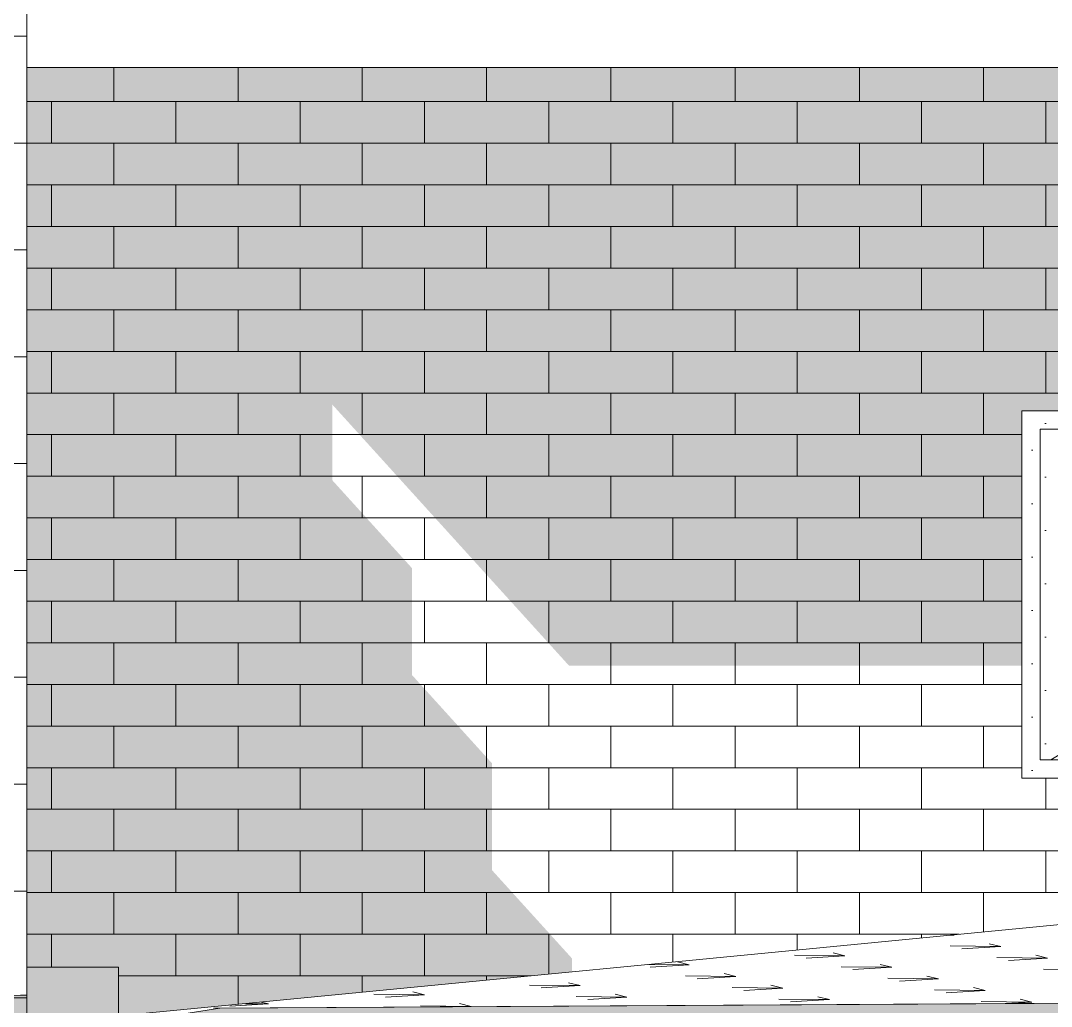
# Model space of a CAD drawing. Header units: metres. Extents: x -111189 to -108577, y -72951 to -72647.
# Drawn here: x -108855.796 to -108854.112, y -72948.029 to -72946.419 of the extents above; entities that cross this region are included whole.
import ezdxf

# ---------------------------------------------------------------- set-up
doc = ezdxf.new("R2010")
doc.units = ezdxf.units.M
doc.header["$MEASUREMENT"] = 0
doc.linetypes.add('Hidden Line', pattern=[0.13, 0.08, -0.05])
for name, color, linetype in [('00 - DESENHO 2D', 7, 'Continuous'), ('01 - TERRENO PROPOSTO', 7, 'Continuous'), ('02 - ESTRADAS', 7, 'Continuous'), ('03 - LAJES', 7, 'Continuous'), ('06 - ESCADAS _ GUARDAS', 7, 'Continuous'), ('07 - MUROS', 7, 'Continuous')]:
    doc.layers.add(name, color=color, linetype=linetype)
pattern_1 = [(360, (-108689.58989, -72946.075524), (0.021783658, 0.043567315), [0, -0.043567315])]

# ---------------------------------------------------------------- blocks, each defined once
blk = doc.blocks.new('*X1716', base_point=(-108689.5899, -72946.0755))
at = {"color": 254, "linetype": 'Continuous', "lineweight": 13}
for p, q in [((-108855.6439, -72946.5515), (-108855.6439, -72946.4956)), ((-108855.4409, -72946.5515), (-108855.4409, -72946.4956)), ((-108855.2379, -72946.5515), (-108855.2379, -72946.4956)), ((-108855.0349, -72946.5515), (-108855.0349, -72946.4956)), ((-108854.8319, -72946.5515), (-108854.8319, -72946.4956)), ((-108854.6289, -72946.5515), (-108854.6289, -72946.4956)), ((-108854.4259, -72946.5515), (-108854.4259, -72946.4956)), ((-108854.2229, -72946.5515), (-108854.2229, -72946.4956)), ((-108855.6439, -72946.5515), (-108855.786, -72946.5515)), ((-108855.7454, -72946.5515), (-108855.7454, -72946.6195)), ((-108855.4409, -72946.5515), (-108855.6439, -72946.5515)), ((-108855.5424, -72946.5515), (-108855.5424, -72946.6195)), ((-108855.2379, -72946.5515), (-108855.4409, -72946.5515)), ((-108855.3394, -72946.5515), (-108855.3394, -72946.6195)), ((-108855.0349, -72946.5515), (-108855.2379, -72946.5515)), ((-108855.1364, -72946.5515), (-108855.1364, -72946.6195)), ((-108854.8319, -72946.5515), (-108855.0349, -72946.5515)), ((-108854.9334, -72946.5515), (-108854.9334, -72946.6195)), ((-108854.6289, -72946.5515), (-108854.8319, -72946.5515)), ((-108854.7304, -72946.5515), (-108854.7304, -72946.6195)), ((-108854.4259, -72946.5515), (-108854.6289, -72946.5515)), ((-108854.5274, -72946.5515), (-108854.5274, -72946.6195)), ((-108854.2229, -72946.5515), (-108854.4259, -72946.5515)), ((-108854.3244, -72946.5515), (-108854.3244, -72946.6195)), ((-108854.0199, -72946.5515), (-108854.2229, -72946.5515)), ((-108854.1214, -72946.5515), (-108854.1214, -72946.6195)), ((-108855.6439, -72946.6195), (-108855.786, -72946.6195)), ((-108855.4409, -72946.6195), (-108855.6439, -72946.6195)), ((-108855.6439, -72946.6875), (-108855.6439, -72946.6195)), ((-108855.2379, -72946.6195), (-108855.4409, -72946.6195)), ((-108855.4409, -72946.6875), (-108855.4409, -72946.6195)), ((-108855.0349, -72946.6195), (-108855.2379, -72946.6195)), ((-108855.2379, -72946.6875), (-108855.2379, -72946.6195)), ((-108854.8319, -72946.6195), (-108855.0349, -72946.6195)), ((-108855.0349, -72946.6875), (-108855.0349, -72946.6195)), ((-108854.6289, -72946.6195), (-108854.8319, -72946.6195)), ((-108854.8319, -72946.6875), (-108854.8319, -72946.6195)), ((-108854.4259, -72946.6195), (-108854.6289, -72946.6195)), ((-108854.6289, -72946.6875), (-108854.6289, -72946.6195)), ((-108854.2229, -72946.6195), (-108854.4259, -72946.6195)), ((-108854.4259, -72946.6875), (-108854.4259, -72946.6195)), ((-108854.0199, -72946.6195), (-108854.2229, -72946.6195)), ((-108854.2229, -72946.6875), (-108854.2229, -72946.6195)), ((-108855.6439, -72946.6875), (-108855.786, -72946.6875)), ((-108855.7454, -72946.6875), (-108855.7454, -72946.7555)), ((-108855.4409, -72946.6875), (-108855.6439, -72946.6875)), ((-108855.5424, -72946.6875), (-108855.5424, -72946.7555)), ((-108855.2379, -72946.6875), (-108855.4409, -72946.6875)), ((-108855.3394, -72946.6875), (-108855.3394, -72946.7555)), ((-108855.0349, -72946.6875), (-108855.2379, -72946.6875)), ((-108855.1364, -72946.6875), (-108855.1364, -72946.7555)), ((-108854.8319, -72946.6875), (-108855.0349, -72946.6875)), ((-108854.9334, -72946.6875), (-108854.9334, -72946.7555)), ((-108854.6289, -72946.6875), (-108854.8319, -72946.6875)), ((-108854.7304, -72946.6875), (-108854.7304, -72946.7555)), ((-108854.4259, -72946.6875), (-108854.6289, -72946.6875)), ((-108854.5274, -72946.6875), (-108854.5274, -72946.7555)), ((-108854.2229, -72946.6875), (-108854.4259, -72946.6875)), ((-108854.3244, -72946.6875), (-108854.3244, -72946.7555)), ((-108854.0199, -72946.6875), (-108854.2229, -72946.6875)), ((-108854.1214, -72946.6875), (-108854.1214, -72946.7555)), ((-108855.6439, -72946.7555), (-108855.786, -72946.7555)), ((-108855.4409, -72946.7555), (-108855.6439, -72946.7555)), ((-108855.6439, -72946.8235), (-108855.6439, -72946.7555)), ((-108855.2379, -72946.7555), (-108855.4409, -72946.7555)), ((-108855.4409, -72946.8235), (-108855.4409, -72946.7555)), ((-108855.0349, -72946.7555), (-108855.2379, -72946.7555)), ((-108855.2379, -72946.8235), (-108855.2379, -72946.7555)), ((-108854.8319, -72946.7555), (-108855.0349, -72946.7555)), ((-108855.0349, -72946.8235), (-108855.0349, -72946.7555)), ((-108854.6289, -72946.7555), (-108854.8319, -72946.7555)), ((-108854.8319, -72946.8235), (-108854.8319, -72946.7555)), ((-108854.4259, -72946.7555), (-108854.6289, -72946.7555)), ((-108854.6289, -72946.8235), (-108854.6289, -72946.7555)), ((-108854.2229, -72946.7555), (-108854.4259, -72946.7555)), ((-108854.4259, -72946.8235), (-108854.4259, -72946.7555)), ((-108854.0199, -72946.7555), (-108854.2229, -72946.7555)), ((-108854.2229, -72946.8235), (-108854.2229, -72946.7555)), ((-108855.6439, -72946.8235), (-108855.786, -72946.8235)), ((-108855.7454, -72946.8235), (-108855.7454, -72946.8915)), ((-108855.4409, -72946.8235), (-108855.6439, -72946.8235)), ((-108855.5424, -72946.8235), (-108855.5424, -72946.8915)), ((-108855.2379, -72946.8235), (-108855.4409, -72946.8235)), ((-108855.3394, -72946.8235), (-108855.3394, -72946.8915)), ((-108855.0349, -72946.8235), (-108855.2379, -72946.8235)), ((-108855.1364, -72946.8235), (-108855.1364, -72946.8915)), ((-108854.8319, -72946.8235), (-108855.0349, -72946.8235)), ((-108854.9334, -72946.8235), (-108854.9334, -72946.8915)), ((-108854.6289, -72946.8235), (-108854.8319, -72946.8235)), ((-108854.7304, -72946.8235), (-108854.7304, -72946.8915)), ((-108854.4259, -72946.8235), (-108854.6289, -72946.8235)), ((-108854.5274, -72946.8235), (-108854.5274, -72946.8915)), ((-108854.2229, -72946.8235), (-108854.4259, -72946.8235)), ((-108854.3244, -72946.8235), (-108854.3244, -72946.8915)), ((-108854.0199, -72946.8235), (-108854.2229, -72946.8235)), ((-108854.1214, -72946.8235), (-108854.1214, -72946.8915)), ((-108855.6439, -72946.8915), (-108855.786, -72946.8915)), ((-108855.4409, -72946.8915), (-108855.6439, -72946.8915)), ((-108855.6439, -72946.9595), (-108855.6439, -72946.8915)), ((-108855.2379, -72946.8915), (-108855.4409, -72946.8915)), ((-108855.4409, -72946.9595), (-108855.4409, -72946.8915)), ((-108855.0349, -72946.8915), (-108855.2379, -72946.8915)), ((-108855.2379, -72946.9595), (-108855.2379, -72946.8915)), ((-108854.8319, -72946.8915), (-108855.0349, -72946.8915)), ((-108855.0349, -72946.9595), (-108855.0349, -72946.8915)), ((-108854.6289, -72946.8915), (-108854.8319, -72946.8915)), ((-108854.8319, -72946.9595), (-108854.8319, -72946.8915)), ((-108854.4259, -72946.8915), (-108854.6289, -72946.8915)), ((-108854.6289, -72946.9595), (-108854.6289, -72946.8915)), ((-108854.2229, -72946.8915), (-108854.4259, -72946.8915)), ((-108854.4259, -72946.9595), (-108854.4259, -72946.8915)), ((-108854.0199, -72946.8915), (-108854.2229, -72946.8915)), ((-108854.2229, -72946.9595), (-108854.2229, -72946.8915)), ((-108855.6439, -72946.9595), (-108855.786, -72946.9595)), ((-108855.7454, -72946.9595), (-108855.7454, -72947.0275)), ((-108855.4409, -72946.9595), (-108855.6439, -72946.9595)), ((-108855.5424, -72946.9595), (-108855.5424, -72947.0275)), ((-108855.2379, -72946.9595), (-108855.4409, -72946.9595)), ((-108855.3394, -72946.9595), (-108855.3394, -72947.0275)), ((-108855.0349, -72946.9595), (-108855.2379, -72946.9595)), ((-108855.1364, -72946.9595), (-108855.1364, -72947.0275)), ((-108854.8319, -72946.9595), (-108855.0349, -72946.9595)), ((-108854.9334, -72946.9595), (-108854.9334, -72947.0275)), ((-108854.6289, -72946.9595), (-108854.8319, -72946.9595)), ((-108854.7304, -72946.9595), (-108854.7304, -72947.0275)), ((-108854.4259, -72946.9595), (-108854.6289, -72946.9595)), ((-108854.5274, -72946.9595), (-108854.5274, -72947.0275)), ((-108854.2229, -72946.9595), (-108854.4259, -72946.9595)), ((-108854.3244, -72946.9595), (-108854.3244, -72947.0275)), ((-108854.0199, -72946.9595), (-108854.2229, -72946.9595)), ((-108854.1214, -72946.9595), (-108854.1214, -72947.0275)), ((-108855.6439, -72947.0275), (-108855.786, -72947.0275)), ((-108855.4409, -72947.0275), (-108855.6439, -72947.0275)), ((-108855.6439, -72947.0955), (-108855.6439, -72947.0275)), ((-108855.2379, -72947.0275), (-108855.4409, -72947.0275)), ((-108855.4409, -72947.0955), (-108855.4409, -72947.0275)), ((-108855.0349, -72947.0275), (-108855.2379, -72947.0275)), ((-108855.2379, -72947.0955), (-108855.2379, -72947.0275)), ((-108854.8319, -72947.0275), (-108855.0349, -72947.0275)), ((-108855.0349, -72947.0955), (-108855.0349, -72947.0275)), ((-108854.6289, -72947.0275), (-108854.8319, -72947.0275)), ((-108854.8319, -72947.0955), (-108854.8319, -72947.0275)), ((-108854.4259, -72947.0275), (-108854.6289, -72947.0275)), ((-108854.6289, -72947.0955), (-108854.6289, -72947.0275)), ((-108854.2229, -72947.0275), (-108854.4259, -72947.0275)), ((-108854.4259, -72947.0955), (-108854.4259, -72947.0275)), ((-108854.0199, -72947.0275), (-108854.2229, -72947.0275)), ((-108854.2229, -72947.0955), (-108854.2229, -72947.0275)), ((-108855.6439, -72947.0955), (-108855.786, -72947.0955)), ((-108855.7454, -72947.0955), (-108855.7454, -72947.1635)), ((-108855.4409, -72947.0955), (-108855.6439, -72947.0955)), ((-108855.5424, -72947.0955), (-108855.5424, -72947.1635)), ((-108855.2379, -72947.0955), (-108855.4409, -72947.0955)), ((-108855.3394, -72947.0955), (-108855.3394, -72947.1635)), ((-108855.0349, -72947.0955), (-108855.2379, -72947.0955)), ((-108855.1364, -72947.0955), (-108855.1364, -72947.1635)), ((-108854.8319, -72947.0955), (-108855.0349, -72947.0955)), ((-108854.9334, -72947.0955), (-108854.9334, -72947.1635)), ((-108854.6289, -72947.0955), (-108854.8319, -72947.0955)), ((-108854.7304, -72947.0955), (-108854.7304, -72947.1635)), ((-108854.4259, -72947.0955), (-108854.6289, -72947.0955)), ((-108854.5274, -72947.0955), (-108854.5274, -72947.1635)), ((-108854.2229, -72947.0955), (-108854.4259, -72947.0955)), ((-108854.3244, -72947.0955), (-108854.3244, -72947.1635)), ((-108854.1605, -72947.0955), (-108854.2229, -72947.0955)), ((-108855.6439, -72947.1635), (-108855.786, -72947.1635)), ((-108855.4409, -72947.1635), (-108855.6439, -72947.1635)), ((-108855.6439, -72947.2315), (-108855.6439, -72947.1635)), ((-108855.2379, -72947.1635), (-108855.4409, -72947.1635)), ((-108855.4409, -72947.2315), (-108855.4409, -72947.1635)), ((-108855.0349, -72947.1635), (-108855.2379, -72947.1635)), ((-108855.2379, -72947.2315), (-108855.2379, -72947.1635)), ((-108854.8319, -72947.1635), (-108855.0349, -72947.1635)), ((-108855.0349, -72947.2315), (-108855.0349, -72947.1635)), ((-108854.6289, -72947.1635), (-108854.8319, -72947.1635)), ((-108854.8319, -72947.2315), (-108854.8319, -72947.1635)), ((-108854.4259, -72947.1635), (-108854.6289, -72947.1635)), ((-108854.6289, -72947.2315), (-108854.6289, -72947.1635)), ((-108854.2229, -72947.1635), (-108854.4259, -72947.1635)), ((-108854.4259, -72947.2315), (-108854.4259, -72947.1635)), ((-108854.1605, -72947.1635), (-108854.2229, -72947.1635)), ((-108854.2229, -72947.2315), (-108854.2229, -72947.1635)), ((-108855.6439, -72947.2315), (-108855.786, -72947.2315)), ((-108855.7454, -72947.2315), (-108855.7454, -72947.2995)), ((-108855.4409, -72947.2315), (-108855.6439, -72947.2315)), ((-108855.5424, -72947.2315), (-108855.5424, -72947.2995)), ((-108855.2379, -72947.2315), (-108855.4409, -72947.2315)), ((-108855.3394, -72947.2315), (-108855.3394, -72947.2995)), ((-108855.0349, -72947.2315), (-108855.2379, -72947.2315)), ((-108855.1364, -72947.2315), (-108855.1364, -72947.2995)), ((-108854.8319, -72947.2315), (-108855.0349, -72947.2315)), ((-108854.9334, -72947.2315), (-108854.9334, -72947.2995)), ((-108854.6289, -72947.2315), (-108854.8319, -72947.2315)), ((-108854.7304, -72947.2315), (-108854.7304, -72947.2995)), ((-108854.4259, -72947.2315), (-108854.6289, -72947.2315)), ((-108854.5274, -72947.2315), (-108854.5274, -72947.2995)), ((-108854.2229, -72947.2315), (-108854.4259, -72947.2315)), ((-108854.3244, -72947.2315), (-108854.3244, -72947.2995)), ((-108854.1605, -72947.2315), (-108854.2229, -72947.2315)), ((-108855.6439, -72947.2995), (-108855.786, -72947.2995)), ((-108855.4409, -72947.2995), (-108855.6439, -72947.2995)), ((-108855.6439, -72947.3675), (-108855.6439, -72947.2995)), ((-108855.2379, -72947.2995), (-108855.4409, -72947.2995)), ((-108855.4409, -72947.3675), (-108855.4409, -72947.2995)), ((-108855.0349, -72947.2995), (-108855.2379, -72947.2995)), ((-108855.2379, -72947.3675), (-108855.2379, -72947.2995)), ((-108854.8319, -72947.2995), (-108855.0349, -72947.2995)), ((-108855.0349, -72947.3675), (-108855.0349, -72947.2995)), ((-108854.6289, -72947.2995), (-108854.8319, -72947.2995)), ((-108854.8319, -72947.3675), (-108854.8319, -72947.2995)), ((-108854.4259, -72947.2995), (-108854.6289, -72947.2995)), ((-108854.6289, -72947.3675), (-108854.6289, -72947.2995)), ((-108854.2229, -72947.2995), (-108854.4259, -72947.2995)), ((-108854.4259, -72947.3675), (-108854.4259, -72947.2995)), ((-108854.1605, -72947.2995), (-108854.2229, -72947.2995)), ((-108854.2229, -72947.3675), (-108854.2229, -72947.2995)), ((-108855.6439, -72947.3675), (-108855.786, -72947.3675)), ((-108855.7454, -72947.3675), (-108855.7454, -72947.4355)), ((-108855.4409, -72947.3675), (-108855.6439, -72947.3675)), ((-108855.5424, -72947.3675), (-108855.5424, -72947.4355)), ((-108855.2379, -72947.3675), (-108855.4409, -72947.3675)), ((-108855.3394, -72947.3675), (-108855.3394, -72947.4355)), ((-108855.0349, -72947.3675), (-108855.2379, -72947.3675)), ((-108855.1364, -72947.3675), (-108855.1364, -72947.4355)), ((-108854.8319, -72947.3675), (-108855.0349, -72947.3675)), ((-108854.9334, -72947.3675), (-108854.9334, -72947.4355)), ((-108854.6289, -72947.3675), (-108854.8319, -72947.3675)), ((-108854.7304, -72947.3675), (-108854.7304, -72947.4355)), ((-108854.4259, -72947.3675), (-108854.6289, -72947.3675)), ((-108854.5274, -72947.3675), (-108854.5274, -72947.4355)), ((-108854.2229, -72947.3675), (-108854.4259, -72947.3675)), ((-108854.3244, -72947.3675), (-108854.3244, -72947.4355)), ((-108854.1605, -72947.3675), (-108854.2229, -72947.3675)), ((-108855.6439, -72947.4355), (-108855.786, -72947.4355)), ((-108855.4409, -72947.4355), (-108855.6439, -72947.4355)), ((-108855.6439, -72947.5035), (-108855.6439, -72947.4355)), ((-108855.2379, -72947.4355), (-108855.4409, -72947.4355)), ((-108855.4409, -72947.5035), (-108855.4409, -72947.4355)), ((-108855.0349, -72947.4355), (-108855.2379, -72947.4355)), ((-108855.2379, -72947.5035), (-108855.2379, -72947.4355)), ((-108854.8319, -72947.4355), (-108855.0349, -72947.4355)), ((-108855.0349, -72947.5035), (-108855.0349, -72947.4355)), ((-108854.6289, -72947.4355), (-108854.8319, -72947.4355)), ((-108854.8319, -72947.5035), (-108854.8319, -72947.4355)), ((-108854.4259, -72947.4355), (-108854.6289, -72947.4355)), ((-108854.6289, -72947.5035), (-108854.6289, -72947.4355)), ((-108854.2229, -72947.4355), (-108854.4259, -72947.4355)), ((-108854.4259, -72947.5035), (-108854.4259, -72947.4355)), ((-108854.1605, -72947.4355), (-108854.2229, -72947.4355)), ((-108854.2229, -72947.5035), (-108854.2229, -72947.4355)), ((-108855.6439, -72947.5035), (-108855.786, -72947.5035)), ((-108855.7454, -72947.5035), (-108855.7454, -72947.5715)), ((-108855.4409, -72947.5035), (-108855.6439, -72947.5035)), ((-108855.5424, -72947.5035), (-108855.5424, -72947.5715)), ((-108855.2379, -72947.5035), (-108855.4409, -72947.5035)), ((-108855.3394, -72947.5035), (-108855.3394, -72947.5715)), ((-108855.0349, -72947.5035), (-108855.2379, -72947.5035)), ((-108855.1364, -72947.5035), (-108855.1364, -72947.5715)), ((-108854.8319, -72947.5035), (-108855.0349, -72947.5035)), ((-108854.9334, -72947.5035), (-108854.9334, -72947.5715)), ((-108854.6289, -72947.5035), (-108854.8319, -72947.5035)), ((-108854.7304, -72947.5035), (-108854.7304, -72947.5715)), ((-108854.4259, -72947.5035), (-108854.6289, -72947.5035)), ((-108854.5274, -72947.5035), (-108854.5274, -72947.5715)), ((-108854.2229, -72947.5035), (-108854.4259, -72947.5035)), ((-108854.3244, -72947.5035), (-108854.3244, -72947.5715)), ((-108854.1605, -72947.5035), (-108854.2229, -72947.5035)), ((-108855.6439, -72947.5715), (-108855.786, -72947.5715)), ((-108855.4409, -72947.5715), (-108855.6439, -72947.5715)), ((-108855.6439, -72947.6395), (-108855.6439, -72947.5715)), ((-108855.2379, -72947.5715), (-108855.4409, -72947.5715)), ((-108855.4409, -72947.6395), (-108855.4409, -72947.5715)), ((-108855.0349, -72947.5715), (-108855.2379, -72947.5715)), ((-108855.2379, -72947.6395), (-108855.2379, -72947.5715)), ((-108854.8319, -72947.5715), (-108855.0349, -72947.5715)), ((-108855.0349, -72947.6395), (-108855.0349, -72947.5715)), ((-108854.6289, -72947.5715), (-108854.8319, -72947.5715)), ((-108854.8319, -72947.6395), (-108854.8319, -72947.5715)), ((-108854.4259, -72947.5715), (-108854.6289, -72947.5715)), ((-108854.6289, -72947.6395), (-108854.6289, -72947.5715)), ((-108854.2229, -72947.5715), (-108854.4259, -72947.5715)), ((-108854.4259, -72947.6395), (-108854.4259, -72947.5715)), ((-108854.1605, -72947.5715), (-108854.2229, -72947.5715)), ((-108854.2229, -72947.6395), (-108854.2229, -72947.5715)), ((-108855.6439, -72947.6395), (-108855.786, -72947.6395)), ((-108855.7454, -72947.6395), (-108855.7454, -72947.7075)), ((-108855.4409, -72947.6395), (-108855.6439, -72947.6395)), ((-108855.5424, -72947.6395), (-108855.5424, -72947.7075)), ((-108855.2379, -72947.6395), (-108855.4409, -72947.6395)), ((-108855.3394, -72947.6395), (-108855.3394, -72947.7075)), ((-108855.0349, -72947.6395), (-108855.2379, -72947.6395)), ((-108855.1364, -72947.6395), (-108855.1364, -72947.7075)), ((-108854.8319, -72947.6395), (-108855.0349, -72947.6395)), ((-108854.9334, -72947.6395), (-108854.9334, -72947.7075)), ((-108854.6289, -72947.6395), (-108854.8319, -72947.6395)), ((-108854.7304, -72947.6395), (-108854.7304, -72947.7075)), ((-108854.4259, -72947.6395), (-108854.6289, -72947.6395)), ((-108854.5274, -72947.6395), (-108854.5274, -72947.7075)), ((-108854.2229, -72947.6395), (-108854.4259, -72947.6395)), ((-108854.3244, -72947.6395), (-108854.3244, -72947.7075)), ((-108854.1605, -72947.6395), (-108854.2229, -72947.6395)), ((-108854.1214, -72947.6564), (-108854.1214, -72947.7075)), ((-108855.6439, -72947.7075), (-108855.786, -72947.7075)), ((-108855.4409, -72947.7075), (-108855.6439, -72947.7075)), ((-108855.6439, -72947.7755), (-108855.6439, -72947.7075)), ((-108855.2379, -72947.7075), (-108855.4409, -72947.7075)), ((-108855.4409, -72947.7755), (-108855.4409, -72947.7075)), ((-108855.0349, -72947.7075), (-108855.2379, -72947.7075)), ((-108855.2379, -72947.7755), (-108855.2379, -72947.7075)), ((-108854.8319, -72947.7075), (-108855.0349, -72947.7075)), ((-108855.0349, -72947.7755), (-108855.0349, -72947.7075)), ((-108854.6289, -72947.7075), (-108854.8319, -72947.7075)), ((-108854.8319, -72947.7755), (-108854.8319, -72947.7075)), ((-108854.4259, -72947.7075), (-108854.6289, -72947.7075)), ((-108854.6289, -72947.7755), (-108854.6289, -72947.7075)), ((-108854.2229, -72947.7075), (-108854.4259, -72947.7075)), ((-108854.4259, -72947.7755), (-108854.4259, -72947.7075)), ((-108854.0199, -72947.7075), (-108854.2229, -72947.7075)), ((-108854.2229, -72947.7755), (-108854.2229, -72947.7075)), ((-108855.6439, -72947.7755), (-108855.786, -72947.7755)), ((-108855.7454, -72947.7755), (-108855.7454, -72947.8435)), ((-108855.4409, -72947.7755), (-108855.6439, -72947.7755)), ((-108855.5424, -72947.7755), (-108855.5424, -72947.8435)), ((-108855.2379, -72947.7755), (-108855.4409, -72947.7755)), ((-108855.3394, -72947.7755), (-108855.3394, -72947.8435)), ((-108855.0349, -72947.7755), (-108855.2379, -72947.7755)), ((-108855.1364, -72947.7755), (-108855.1364, -72947.8435)), ((-108854.8319, -72947.7755), (-108855.0349, -72947.7755)), ((-108854.9334, -72947.7755), (-108854.9334, -72947.8435)), ((-108854.6289, -72947.7755), (-108854.8319, -72947.7755)), ((-108854.7304, -72947.7755), (-108854.7304, -72947.8435)), ((-108854.4259, -72947.7755), (-108854.6289, -72947.7755)), ((-108854.5274, -72947.7755), (-108854.5274, -72947.8435)), ((-108854.2229, -72947.7755), (-108854.4259, -72947.7755)), ((-108854.3244, -72947.7755), (-108854.3244, -72947.8435)), ((-108854.0199, -72947.7755), (-108854.2229, -72947.7755)), ((-108854.1214, -72947.7755), (-108854.1214, -72947.8435)), ((-108855.6439, -72947.8435), (-108855.786, -72947.8435)), ((-108855.4409, -72947.8435), (-108855.6439, -72947.8435)), ((-108855.6439, -72947.9115), (-108855.6439, -72947.8435)), ((-108855.2379, -72947.8435), (-108855.4409, -72947.8435)), ((-108855.4409, -72947.9115), (-108855.4409, -72947.8435)), ((-108855.0349, -72947.8435), (-108855.2379, -72947.8435)), ((-108855.2379, -72947.9115), (-108855.2379, -72947.8435)), ((-108854.8319, -72947.8435), (-108855.0349, -72947.8435)), ((-108855.0349, -72947.9115), (-108855.0349, -72947.8435)), ((-108854.6289, -72947.8435), (-108854.8319, -72947.8435)), ((-108854.8319, -72947.9115), (-108854.8319, -72947.8435)), ((-108854.4259, -72947.8435), (-108854.6289, -72947.8435)), ((-108854.6289, -72947.9115), (-108854.6289, -72947.8435)), ((-108854.2229, -72947.8435), (-108854.4259, -72947.8435)), ((-108854.4259, -72947.9115), (-108854.4259, -72947.8435)), ((-108854.0199, -72947.8435), (-108854.2229, -72947.8435)), ((-108854.2229, -72947.9076), (-108854.2229, -72947.8435)), ((-108855.6439, -72947.9115), (-108855.786, -72947.9115)), ((-108855.7454, -72947.9115), (-108855.7454, -72947.9655)), ((-108855.4409, -72947.9115), (-108855.6439, -72947.9115)), ((-108855.5424, -72947.9115), (-108855.5424, -72947.9795)), ((-108855.2379, -72947.9115), (-108855.4409, -72947.9115)), ((-108855.3394, -72947.9115), (-108855.3394, -72947.9795)), ((-108855.0349, -72947.9115), (-108855.2379, -72947.9115)), ((-108855.1364, -72947.9115), (-108855.1364, -72947.9795)), ((-108854.8319, -72947.9115), (-108855.0349, -72947.9115)), ((-108854.9334, -72947.9115), (-108854.9334, -72947.9767)), ((-108854.6289, -72947.9115), (-108854.8319, -72947.9115)), ((-108854.7304, -72947.9115), (-108854.7304, -72947.957)), ((-108854.4259, -72947.9115), (-108854.6289, -72947.9115)), ((-108854.5274, -72947.9115), (-108854.5274, -72947.9372)), ((-108854.263, -72947.9115), (-108854.4259, -72947.9115)), ((-108854.3244, -72947.9115), (-108854.3244, -72947.9175)), ((-108855.4409, -72947.9795), (-108855.636, -72947.9795)), ((-108855.2379, -72947.9795), (-108855.4409, -72947.9795)), ((-108855.4409, -72948.0261), (-108855.4409, -72947.9795)), ((-108855.0349, -72947.9795), (-108855.2379, -72947.9795)), ((-108855.2379, -72948.0063), (-108855.2379, -72947.9795)), ((-108854.9623, -72947.9795), (-108855.0349, -72947.9795)), ((-108855.0349, -72947.9866), (-108855.0349, -72947.9795))]:
    blk.add_line(p, q, dxfattribs=at)
blk = doc.blocks.new('Corte Elem_1052_1', base_point=(-108689.5899, -72946.0755))
at = {"linetype": 'Continuous', "lineweight": 13}
h = blk.add_hatch(dxfattribs=at)
h.set_pattern_fill('DOTS_0001', color=251, style=0, pattern_type=2)
h.set_pattern_definition(pattern_1)
h.paths.add_polyline_path([(-108850.786, -72946.4956), (-108855.786, -72946.4956), (-108855.786, -72947.9655), (-108855.636, -72947.9655), (-108855.636, -72948.045), (-108854.8954, -72947.973), (-108854.8954, -72947.951), (-108855.026, -72947.8069), (-108855.026, -72947.6324), (-108855.1565, -72947.4883), (-108855.1565, -72947.3138), (-108855.2871, -72947.1697), (-108855.2871, -72947.0461), (-108854.9, -72947.4731), (-108854.1605, -72947.4731), (-108854.1605, -72947.0564), (-108852.1616, -72947.0564), (-108852.1616, -72947.4731), (-108850.786, -72947.4731)])
at = {"lineweight": 0}
blk.add_blockref('*X1716', (-108689.5899, -72946.0755), dxfattribs=at)
blk = doc.blocks.new('Corte Elem_1068_1', base_point=(-108689.5899, -72946.0755))
at = {"layer": '03 - LAJES', "linetype": 'Continuous', "lineweight": 13}
h = blk.add_hatch(dxfattribs=at)
h.set_pattern_fill('DOTS_0001', color=251, style=0, pattern_type=2)
h.set_pattern_definition(pattern_1)
h.paths.add_polyline_path([(-108857.2861, -72949.1955), (-108857.2861, -72949.7586), (-108857.2857, -72949.1259), (-108857.2857, -72948.0156), (-108857.286, -72948.0156), (-108857.286, -72948.0197), (-108857.286, -72949.1955)])
at = {"layer": '03 - LAJES', "color": 7, "linetype": 'Continuous', "lineweight": 13}
for p, q in [((-108857.286, -72948.0156), (-108857.2857, -72948.0156)), ((-108857.2861, -72949.9182), (-108857.2861, -72949.1955)), ((-108857.2861, -72949.9182), (-108857.2857, -72949.9182))]:
    blk.add_line(p, q, dxfattribs=at)
at = {"layer": '03 - LAJES', "color": 7, "linetype": 'Continuous', "lineweight": 20}
for p, q in [((-108857.2857, -72948.0156), (-108857.2857, -72949.9182)), ((-108855.7857, -72948.0156), (-108857.2857, -72948.0156)), ((-108855.7857, -72948.0156), (-108855.7857, -72949.9182)), ((-108855.7857, -72949.9182), (-108857.2857, -72949.9182))]:
    blk.add_line(p, q, dxfattribs=at)
blk = doc.blocks.new('Corte Elem_1069_1', base_point=(-108689.5899, -72946.0755))
at = {"layer": '03 - LAJES', "color": 7, "linetype": 'Continuous', "lineweight": 13}
for q in [(-108855.786, -72945.6474), (-108849.036, -72946.4956)]:
    blk.add_line((-108855.786, -72946.4956), q, dxfattribs=at)
blk = doc.blocks.new('Corte Elem_1293_1', base_point=(-108689.5899, -72946.0755))
at = {"layer": '06 - ESCADAS _ GUARDAS', "linetype": 'Continuous', "lineweight": 13}
h = blk.add_hatch(dxfattribs=at)
h.set_pattern_fill('DOTS_0001', color=251, style=0, pattern_type=2)
h.set_pattern_definition(pattern_1)
h.paths.add_polyline_path([(-108857.2018, -72946.2701), (-108857.2243, -72946.2701), (-108857.15, -72946.4446), (-108857.1275, -72946.4446), (-108857.1666, -72946.3528), (-108857.1666, -72946.2701), (-108857.189, -72946.2701), (-108857.189, -72946.3003)])
h = blk.add_hatch(dxfattribs=at)
h.set_pattern_fill('DOTS_0001', color=251, style=0, pattern_type=2)
h.set_pattern_definition(pattern_1)
h.paths.add_polyline_path([(-108857.1239, -72946.2701), (-108857.1239, -72946.4446), (-108857.1015, -72946.4446), (-108857.1015, -72946.2701)])
h = blk.add_hatch(dxfattribs=at)
h.set_pattern_fill('DOTS_0001', color=251, style=0, pattern_type=2)
h.set_pattern_definition(pattern_1)
h.paths.add_polyline_path([(-108857.0588, -72946.2701), (-108857.0588, -72946.4446), (-108857.0364, -72946.4446), (-108857.0364, -72946.2701)])
h = blk.add_hatch(dxfattribs=at)
h.set_pattern_fill('DOTS_0001', color=251, style=0, pattern_type=2)
h.set_pattern_definition(pattern_1)
h.paths.add_polyline_path([(-108856.9713, -72946.2701), (-108856.9936, -72946.2701), (-108856.9936, -72946.4446), (-108856.9713, -72946.4446)])
h = blk.add_hatch(dxfattribs=at)
h.set_pattern_fill('DOTS_0001', color=251, style=0, pattern_type=2)
h.set_pattern_definition(pattern_1)
h.paths.add_polyline_path([(-108856.9062, -72946.2701), (-108856.9285, -72946.2701), (-108856.9285, -72946.4446), (-108856.9062, -72946.4446)])
h = blk.add_hatch(dxfattribs=at)
h.set_pattern_fill('DOTS_0001', color=251, style=0, pattern_type=2)
h.set_pattern_definition(pattern_1)
h.paths.add_polyline_path([(-108856.8411, -72946.2701), (-108856.8634, -72946.2701), (-108856.8634, -72946.4446), (-108856.8411, -72946.4446)])
h = blk.add_hatch(dxfattribs=at)
h.set_pattern_fill('DOTS_0001', color=251, style=0, pattern_type=2)
h.set_pattern_definition(pattern_1)
h.paths.add_polyline_path([(-108856.8283, -72946.2701), (-108856.7983, -72946.3405), (-108856.7983, -72946.4446), (-108856.776, -72946.4446), (-108856.776, -72946.393), (-108856.754, -72946.4446), (-108856.7242, -72946.4446), (-108856.7985, -72946.2701)])
h = blk.add_hatch(dxfattribs=at)
h.set_pattern_fill('DOTS_0001', color=251, style=0, pattern_type=2)
h.set_pattern_definition(pattern_1)
h.paths.add_polyline_path([(-108857.1967, -72946.4446), (-108857.2192, -72946.4446), (-108857.1449, -72946.6192), (-108857.1019, -72946.6192), (-108857.1019, -72946.4446), (-108857.1242, -72946.4446), (-108857.1242, -72946.6149), (-108857.167, -72946.5144), (-108857.167, -72946.4446), (-108857.1893, -72946.4446), (-108857.1893, -72946.462)])
h = blk.add_hatch(dxfattribs=at)
h.set_pattern_fill('DOTS_0001', color=251, style=0, pattern_type=2)
h.set_pattern_definition(pattern_1)
h.paths.add_polyline_path([(-108857.0591, -72946.4446), (-108857.0591, -72946.6192), (-108857.0368, -72946.6192), (-108857.0368, -72946.4446)])
h = blk.add_hatch(dxfattribs=at)
h.set_pattern_fill('DOTS_0001', color=251, style=0, pattern_type=2)
h.set_pattern_definition(pattern_1)
h.paths.add_polyline_path([(-108856.9717, -72946.4446), (-108856.994, -72946.4446), (-108856.994, -72946.6192), (-108856.9717, -72946.6192)])
h = blk.add_hatch(dxfattribs=at)
h.set_pattern_fill('DOTS_0001', color=251, style=0, pattern_type=2)
h.set_pattern_definition(pattern_1)
h.paths.add_polyline_path([(-108856.9289, -72946.6192), (-108856.9066, -72946.6192), (-108856.9066, -72946.4446), (-108856.9289, -72946.4446)])
h = blk.add_hatch(dxfattribs=at)
h.set_pattern_fill('DOTS_0001', color=251, style=0, pattern_type=2)
h.set_pattern_definition(pattern_1)
h.paths.add_polyline_path([(-108856.8638, -72946.6192), (-108856.8415, -72946.6192), (-108856.8415, -72946.4446), (-108856.8638, -72946.4446)])
h = blk.add_hatch(dxfattribs=at)
h.set_pattern_fill('DOTS_0001', color=251, style=0, pattern_type=2)
h.set_pattern_definition(pattern_1)
h.paths.add_polyline_path([(-108856.8232, -72946.4446), (-108856.7987, -72946.5022), (-108856.7987, -72946.6192), (-108856.7764, -72946.6192), (-108856.7764, -72946.5547), (-108856.7489, -72946.6192), (-108856.719, -72946.6192), (-108856.7934, -72946.4446)])
h = blk.add_hatch(dxfattribs=at)
h.set_pattern_fill('DOTS_0001', color=251, style=0, pattern_type=2)
h.set_pattern_definition(pattern_1)
h.paths.add_polyline_path([(-108857.1916, -72946.6192), (-108857.2141, -72946.6192), (-108857.1397, -72946.7937), (-108857.1022, -72946.7937), (-108857.1022, -72946.6192), (-108857.1246, -72946.6192), (-108857.1246, -72946.7766), (-108857.1673, -72946.6761), (-108857.1673, -72946.6192), (-108857.1897, -72946.6192), (-108857.1897, -72946.6237)])
h = blk.add_hatch(dxfattribs=at)
h.set_pattern_fill('DOTS_0001', color=251, style=0, pattern_type=2)
h.set_pattern_definition(pattern_1)
h.paths.add_polyline_path([(-108857.0595, -72946.6192), (-108857.0595, -72946.7937), (-108857.0371, -72946.7937), (-108857.0371, -72946.6192)])
h = blk.add_hatch(dxfattribs=at)
h.set_pattern_fill('DOTS_0001', color=251, style=0, pattern_type=2)
h.set_pattern_definition(pattern_1)
h.paths.add_polyline_path([(-108856.972, -72946.6192), (-108856.9944, -72946.6192), (-108856.9944, -72946.7937), (-108856.972, -72946.7937)])
h = blk.add_hatch(dxfattribs=at)
h.set_pattern_fill('DOTS_0001', color=251, style=0, pattern_type=2)
h.set_pattern_definition(pattern_1)
h.paths.add_polyline_path([(-108856.9293, -72946.7937), (-108856.9069, -72946.7937), (-108856.9069, -72946.6192), (-108856.9293, -72946.6192)])
h = blk.add_hatch(dxfattribs=at)
h.set_pattern_fill('DOTS_0001', color=251, style=0, pattern_type=2)
h.set_pattern_definition(pattern_1)
h.paths.add_polyline_path([(-108856.8642, -72946.7937), (-108856.8418, -72946.7937), (-108856.8418, -72946.6192), (-108856.8642, -72946.6192)])
h = blk.add_hatch(dxfattribs=at)
h.set_pattern_fill('DOTS_0001', color=251, style=0, pattern_type=2)
h.set_pattern_definition(pattern_1)
h.paths.add_polyline_path([(-108856.8181, -72946.6192), (-108856.7991, -72946.6639), (-108856.7991, -72946.7937), (-108856.7767, -72946.7937), (-108856.7767, -72946.7163), (-108856.7438, -72946.7937), (-108856.7139, -72946.7937), (-108856.7883, -72946.6192)])
h = blk.add_hatch(dxfattribs=at)
h.set_pattern_fill('DOTS_0001', color=251, style=0, pattern_type=2)
h.set_pattern_definition(pattern_1)
h.paths.add_polyline_path([(-108857.1677, -72946.7937), (-108857.2089, -72946.7937), (-108857.1346, -72946.9683), (-108857.1026, -72946.9683), (-108857.1026, -72946.7937), (-108857.1249, -72946.7937), (-108857.1249, -72946.9382), (-108857.1677, -72946.8378)])
h = blk.add_hatch(dxfattribs=at)
h.set_pattern_fill('DOTS_0001', color=251, style=0, pattern_type=2)
h.set_pattern_definition(pattern_1)
h.paths.add_polyline_path([(-108857.0375, -72946.7937), (-108857.0598, -72946.7937), (-108857.0598, -72946.9683), (-108857.0375, -72946.9683)])
h = blk.add_hatch(dxfattribs=at)
h.set_pattern_fill('DOTS_0001', color=251, style=0, pattern_type=2)
h.set_pattern_definition(pattern_1)
h.paths.add_polyline_path([(-108856.9947, -72946.7937), (-108856.9947, -72946.9683), (-108856.9724, -72946.9683), (-108856.9724, -72946.7937)])
h = blk.add_hatch(dxfattribs=at)
h.set_pattern_fill('DOTS_0001', color=251, style=0, pattern_type=2)
h.set_pattern_definition(pattern_1)
h.paths.add_polyline_path([(-108856.9296, -72946.7937), (-108856.9296, -72946.9683), (-108856.9073, -72946.9683), (-108856.9073, -72946.7937)])
h = blk.add_hatch(dxfattribs=at)
h.set_pattern_fill('DOTS_0001', color=251, style=0, pattern_type=2)
h.set_pattern_definition(pattern_1)
h.paths.add_polyline_path([(-108856.8645, -72946.7937), (-108856.8645, -72946.9683), (-108856.8422, -72946.9683), (-108856.8422, -72946.7937)])
h = blk.add_hatch(dxfattribs=at)
h.set_pattern_fill('DOTS_0001', color=251, style=0, pattern_type=2)
h.set_pattern_definition(pattern_1)
h.paths.add_polyline_path([(-108856.7831, -72946.7937), (-108856.813, -72946.7937), (-108856.7994, -72946.8256), (-108856.7994, -72946.9683), (-108856.7771, -72946.9683), (-108856.7771, -72946.878), (-108856.7387, -72946.9683), (-108856.7088, -72946.9683)])
h = blk.add_hatch(dxfattribs=at)
h.set_pattern_fill('DOTS_0001', color=251, style=0, pattern_type=2)
h.set_pattern_definition(pattern_1)
h.paths.add_polyline_path([(-108857.2038, -72946.9683), (-108857.1295, -72947.1428), (-108857.103, -72947.1428), (-108857.103, -72946.9683), (-108857.1253, -72946.9683), (-108857.1253, -72947.0999), (-108857.1681, -72946.9995), (-108857.1681, -72946.9683)])
h = blk.add_hatch(dxfattribs=at)
h.set_pattern_fill('DOTS_0001', color=251, style=0, pattern_type=2)
h.set_pattern_definition(pattern_1)
h.paths.add_polyline_path([(-108857.0602, -72946.9683), (-108857.0602, -72947.1428), (-108857.0379, -72947.1428), (-108857.0379, -72946.9683)])
h = blk.add_hatch(dxfattribs=at)
h.set_pattern_fill('DOTS_0001', color=251, style=0, pattern_type=2)
h.set_pattern_definition(pattern_1)
h.paths.add_polyline_path([(-108856.9951, -72946.9683), (-108856.9951, -72947.1428), (-108856.9728, -72947.1428), (-108856.9728, -72946.9683)])
h = blk.add_hatch(dxfattribs=at)
h.set_pattern_fill('DOTS_0001', color=251, style=0, pattern_type=2)
h.set_pattern_definition(pattern_1)
h.paths.add_polyline_path([(-108856.93, -72947.1428), (-108856.9076, -72947.1428), (-108856.9076, -72946.9683), (-108856.93, -72946.9683)])
h = blk.add_hatch(dxfattribs=at)
h.set_pattern_fill('DOTS_0001', color=251, style=0, pattern_type=2)
h.set_pattern_definition(pattern_1)
h.paths.add_polyline_path([(-108856.8425, -72946.9683), (-108856.8649, -72946.9683), (-108856.8649, -72947.1428), (-108856.8425, -72947.1428)])
h = blk.add_hatch(dxfattribs=at)
h.set_pattern_fill('DOTS_0001', color=251, style=0, pattern_type=2)
h.set_pattern_definition(pattern_1)
h.paths.add_polyline_path([(-108856.8079, -72946.9683), (-108856.7998, -72946.9873), (-108856.7998, -72947.1428), (-108856.7774, -72947.1428), (-108856.7774, -72947.0397), (-108856.7347, -72947.1401), (-108856.7347, -72947.1428), (-108856.7037, -72947.1428), (-108856.778, -72946.9683)])
h = blk.add_hatch(dxfattribs=at)
h.set_pattern_fill('DOTS_0001', color=251, style=0, pattern_type=2)
h.set_pattern_definition(pattern_1)
h.paths.add_polyline_path([(-108857.1684, -72947.1428), (-108857.1987, -72947.1428), (-108857.1244, -72947.3173), (-108857.1019, -72947.3173), (-108857.1033, -72947.314), (-108857.1033, -72947.1428), (-108857.1257, -72947.1428), (-108857.1257, -72947.2616), (-108857.1684, -72947.1612)])
h = blk.add_hatch(dxfattribs=at)
h.set_pattern_fill('DOTS_0001', color=251, style=0, pattern_type=2)
h.set_pattern_definition(pattern_1)
h.paths.add_polyline_path([(-108857.0382, -72947.1428), (-108857.0605, -72947.1428), (-108857.0605, -72947.3173), (-108857.0382, -72947.3173)])
h = blk.add_hatch(dxfattribs=at)
h.set_pattern_fill('DOTS_0001', color=251, style=0, pattern_type=2)
h.set_pattern_definition(pattern_1)
h.paths.add_polyline_path([(-108856.9954, -72947.1428), (-108856.9954, -72947.3173), (-108856.9731, -72947.3173), (-108856.9731, -72947.1428)])
h = blk.add_hatch(dxfattribs=at)
h.set_pattern_fill('DOTS_0001', color=251, style=0, pattern_type=2)
h.set_pattern_definition(pattern_1)
h.paths.add_polyline_path([(-108856.9303, -72947.3173), (-108856.908, -72947.3173), (-108856.908, -72947.1428), (-108856.9303, -72947.1428)])
h = blk.add_hatch(dxfattribs=at)
h.set_pattern_fill('DOTS_0001', color=251, style=0, pattern_type=2)
h.set_pattern_definition(pattern_1)
h.paths.add_polyline_path([(-108856.8652, -72947.1428), (-108856.8652, -72947.3173), (-108856.8429, -72947.3173), (-108856.8429, -72947.1428)])
h = blk.add_hatch(dxfattribs=at)
h.set_pattern_fill('DOTS_0001', color=251, style=0, pattern_type=2)
h.set_pattern_definition(pattern_1)
h.paths.add_polyline_path([(-108856.8028, -72947.1428), (-108856.8001, -72947.149), (-108856.8001, -72947.3173), (-108856.7778, -72947.3173), (-108856.7778, -72947.2014), (-108856.735, -72947.3018), (-108856.735, -72947.3173), (-108856.6986, -72947.3173), (-108856.7729, -72947.1428)])
h = blk.add_hatch(dxfattribs=at)
h.set_pattern_fill('DOTS_0001', color=251, style=0, pattern_type=2)
h.set_pattern_definition(pattern_1)
h.paths.add_polyline_path([(-108857.1688, -72947.3173), (-108857.1936, -72947.3173), (-108857.1193, -72947.4919), (-108857.0968, -72947.4919), (-108857.1037, -72947.4757), (-108857.1037, -72947.3173), (-108857.126, -72947.3173), (-108857.126, -72947.4233), (-108857.1688, -72947.3229)])
h = blk.add_hatch(dxfattribs=at)
h.set_pattern_fill('DOTS_0001', color=251, style=0, pattern_type=2)
h.set_pattern_definition(pattern_1)
h.paths.add_polyline_path([(-108857.0609, -72947.3173), (-108857.0609, -72947.4919), (-108857.0386, -72947.4919), (-108857.0386, -72947.3173)])
h = blk.add_hatch(dxfattribs=at)
h.set_pattern_fill('DOTS_0001', color=251, style=0, pattern_type=2)
h.set_pattern_definition(pattern_1)
h.paths.add_polyline_path([(-108856.9958, -72947.4919), (-108856.9735, -72947.4919), (-108856.9735, -72947.3173), (-108856.9958, -72947.3173)])
h = blk.add_hatch(dxfattribs=at)
h.set_pattern_fill('DOTS_0001', color=251, style=0, pattern_type=2)
h.set_pattern_definition(pattern_1)
h.paths.add_polyline_path([(-108856.9307, -72947.3173), (-108856.9307, -72947.4919), (-108856.9084, -72947.4919), (-108856.9084, -72947.3173)])
h = blk.add_hatch(dxfattribs=at)
h.set_pattern_fill('DOTS_0001', color=251, style=0, pattern_type=2)
h.set_pattern_definition(pattern_1)
h.paths.add_polyline_path([(-108856.8656, -72947.4919), (-108856.8433, -72947.4919), (-108856.8433, -72947.3173), (-108856.8656, -72947.3173)])
h = blk.add_hatch(dxfattribs=at)
h.set_pattern_fill('DOTS_0001', color=251, style=0, pattern_type=2)
h.set_pattern_definition(pattern_1)
h.paths.add_polyline_path([(-108856.8087, -72947.4919), (-108856.7793, -72947.4919), (-108856.7793, -72947.3173), (-108856.8087, -72947.3173)])
h = blk.add_hatch(dxfattribs=at)
h.set_pattern_fill('DOTS_0001', color=251, style=0, pattern_type=2)
h.set_pattern_definition(pattern_1)
h.paths.add_polyline_path([(-108857.1885, -72947.4919), (-108857.1141, -72947.6664), (-108857.0917, -72947.6664), (-108857.104, -72947.6374), (-108857.104, -72947.4919), (-108857.1264, -72947.4919), (-108857.1264, -72947.585), (-108857.166, -72947.4919)])
h = blk.add_hatch(dxfattribs=at)
h.set_pattern_fill('DOTS_0001', color=251, style=0, pattern_type=2)
h.set_pattern_definition(pattern_1)
h.paths.add_polyline_path([(-108857.0613, -72947.4919), (-108857.0613, -72947.6664), (-108857.0389, -72947.6664), (-108857.0389, -72947.4919)])
h = blk.add_hatch(dxfattribs=at)
h.set_pattern_fill('DOTS_0001', color=251, style=0, pattern_type=2)
h.set_pattern_definition(pattern_1)
h.paths.add_polyline_path([(-108856.9962, -72947.4919), (-108856.9962, -72947.6664), (-108856.9738, -72947.6664), (-108856.9738, -72947.4919)])
h = blk.add_hatch(dxfattribs=at)
h.set_pattern_fill('DOTS_0001', color=251, style=0, pattern_type=2)
h.set_pattern_definition(pattern_1)
h.paths.add_polyline_path([(-108856.9392, -72947.4919), (-108856.9392, -72947.6664), (-108856.9099, -72947.6664), (-108856.9099, -72947.4919)])
h = blk.add_hatch(dxfattribs=at)
h.set_pattern_fill('DOTS_0001', color=251, style=0, pattern_type=2)
h.set_pattern_definition(pattern_1)
h.paths.add_polyline_path([(-108857.1834, -72947.6664), (-108857.109, -72947.841), (-108857.0866, -72947.841), (-108857.1044, -72947.7991), (-108857.1044, -72947.6664), (-108857.1267, -72947.6664), (-108857.1267, -72947.7467), (-108857.1609, -72947.6664)])
h = blk.add_hatch(dxfattribs=at)
h.set_pattern_fill('DOTS_0001', color=251, style=0, pattern_type=2)
h.set_pattern_definition(pattern_1)
h.paths.add_polyline_path([(-108857.0698, -72947.841), (-108857.0405, -72947.841), (-108857.0405, -72947.6664), (-108857.0698, -72947.6664)])
h = blk.add_hatch(dxfattribs=at)
h.set_pattern_fill('DOTS_0001', color=251, style=0, pattern_type=2)
h.set_pattern_definition(pattern_1)
h.paths.add_polyline_path([(-108857.171, -72947.841), (-108857.2003, -72947.841), (-108857.2003, -72948.0155), (-108857.171, -72948.0155)])
h = blk.add_hatch(dxfattribs=at)
h.set_pattern_fill('DOTS_0001', color=251, style=0, pattern_type=2)
h.set_pattern_definition(pattern_1)
h.paths.add_polyline_path([(-108857.286, -72948.0155), (-108857.2813, -72948.0155), (-108857.286, -72948.0102)])
at = {"layer": '06 - ESCADAS _ GUARDAS', "color": 7, "linetype": 'Continuous', "lineweight": 13}
for p, q in [((-108857.286, -72946.2701), (-108857.246, -72946.2701)), ((-108857.286, -72946.2701), (-108857.286, -72946.4446)), ((-108857.226, -72946.2701), (-108855.786, -72946.2701)), ((-108857.286, -72946.4446), (-108857.246, -72946.4446)), ((-108857.286, -72946.4446), (-108857.286, -72946.6192)), ((-108857.226, -72946.4446), (-108855.786, -72946.4446)), ((-108855.786, -72946.6192), (-108855.786, -72946.4956)), ((-108857.286, -72946.6192), (-108857.246, -72946.6192)), ((-108857.286, -72946.6192), (-108857.286, -72946.7937)), ((-108857.226, -72946.6192), (-108855.786, -72946.6192)), ((-108855.786, -72946.7937), (-108855.786, -72946.6192)), ((-108857.286, -72946.7937), (-108857.246, -72946.7937)), ((-108857.286, -72946.7937), (-108857.286, -72946.9683)), ((-108857.226, -72946.7937), (-108855.786, -72946.7937)), ((-108855.786, -72946.9683), (-108855.786, -72946.7937)), ((-108857.286, -72946.9683), (-108857.246, -72946.9683)), ((-108857.286, -72946.9683), (-108857.286, -72947.1428)), ((-108857.226, -72946.9683), (-108855.786, -72946.9683)), ((-108855.786, -72947.1428), (-108855.786, -72946.9683)), ((-108857.286, -72947.1428), (-108857.246, -72947.1428)), ((-108857.286, -72947.1428), (-108857.286, -72947.3173)), ((-108857.226, -72947.1428), (-108855.786, -72947.1428)), ((-108855.786, -72947.3173), (-108855.786, -72947.1428)), ((-108857.286, -72947.3173), (-108857.246, -72947.3173)), ((-108857.286, -72947.3173), (-108857.286, -72947.4919)), ((-108857.226, -72947.3173), (-108855.786, -72947.3173)), ((-108855.786, -72947.4919), (-108855.786, -72947.3173)), ((-108857.286, -72947.4919), (-108857.246, -72947.4919)), ((-108857.286, -72947.4919), (-108857.286, -72947.6664)), ((-108857.226, -72947.4919), (-108855.786, -72947.4919)), ((-108855.786, -72947.6664), (-108855.786, -72947.4919)), ((-108857.286, -72947.6664), (-108857.246, -72947.6664)), ((-108857.286, -72947.6664), (-108857.286, -72947.841)), ((-108857.226, -72947.6664), (-108855.786, -72947.6664)), ((-108855.786, -72947.841), (-108855.786, -72947.6664)), ((-108857.286, -72947.841), (-108857.246, -72947.841)), ((-108857.286, -72948.0102), (-108857.286, -72947.841)), ((-108857.226, -72947.841), (-108855.786, -72947.841)), ((-108855.786, -72947.9655), (-108855.786, -72947.841)), ((-108857.286, -72948.0155), (-108855.786, -72948.0155))]:
    blk.add_line(p, q, dxfattribs=at)
blk = doc.blocks.new('Corte Elem_1298_1', base_point=(-108689.5899, -72946.0755))
at = {"layer": '01 - TERRENO PROPOSTO', "color": 7, "linetype": 'Continuous', "lineweight": 13}
for p, q in [((-108853.8856, -72947.8748), (-108855.636, -72948.045)), ((-108854.2713, -72947.9128), (-108854.2829, -72947.9135)), ((-108854.2713, -72947.9128), (-108854.2754, -72947.9127)), ((-108854.2713, -72947.9128), (-108854.2726, -72947.9125)), ((-108854.4494, -72947.9467), (-108854.4685, -72947.9419)), ((-108854.195, -72947.9317), (-108854.2777, -72947.9307)), ((-108854.195, -72947.9317), (-108854.2586, -72947.9354)), ((-108854.195, -72947.9317), (-108854.2141, -72947.927)), ((-108854.7039, -72947.9616), (-108854.723, -72947.9569)), ((-108854.4494, -72947.9467), (-108854.5321, -72947.9457)), ((-108854.4494, -72947.9467), (-108854.513, -72947.9504)), ((-108854.1186, -72947.9506), (-108854.2013, -72947.9496)), ((-108854.1186, -72947.9506), (-108854.1822, -72947.9544)), ((-108854.1186, -72947.9506), (-108854.1377, -72947.9459)), ((-108854.7039, -72947.9616), (-108854.77, -72947.9608)), ((-108854.7039, -72947.9616), (-108854.7675, -72947.9654)), ((-108854.6275, -72947.9806), (-108854.6466, -72947.9758)), ((-108854.3731, -72947.9656), (-108854.4558, -72947.9646)), ((-108854.3731, -72947.9656), (-108854.4367, -72947.9693)), ((-108854.3731, -72947.9656), (-108854.3922, -72947.9609)), ((-108854.0423, -72947.9696), (-108854.125, -72947.9686)), ((-108854.882, -72947.9955), (-108854.9011, -72947.9908)), ((-108854.6275, -72947.9806), (-108854.7102, -72947.9796)), ((-108854.6275, -72947.9806), (-108854.6911, -72947.9843)), ((-108854.2967, -72947.9845), (-108854.3794, -72947.9835)), ((-108854.2967, -72947.9845), (-108854.3603, -72947.9883)), ((-108854.2967, -72947.9845), (-108854.3158, -72947.9798)), ((-108855.1364, -72948.0105), (-108855.2191, -72948.0095)), ((-108855.1364, -72948.0105), (-108855.1555, -72948.0057)), ((-108854.882, -72947.9955), (-108854.9647, -72947.9945)), ((-108854.882, -72947.9955), (-108854.9456, -72947.9993)), ((-108854.8056, -72948.0144), (-108854.8247, -72948.0097)), ((-108854.5512, -72947.9995), (-108854.6339, -72947.9985)), ((-108854.5512, -72947.9995), (-108854.6148, -72948.0032)), ((-108854.5512, -72947.9995), (-108854.5703, -72947.9947)), ((-108854.2204, -72948.0034), (-108854.3031, -72948.0025)), ((-108854.2204, -72948.0034), (-108854.284, -72948.0072)), ((-108854.2204, -72948.0034), (-108854.2395, -72947.9987)), ((-108855.3909, -72948.0254), (-108855.4545, -72948.0292)), ((-108855.3909, -72948.0254), (-108855.4296, -72948.025)), ((-108855.3909, -72948.0254), (-108855.4031, -72948.0224)), ((-108855.1364, -72948.0105), (-108855.2, -72948.0142)), ((-108855.0601, -72948.0294), (-108855.0792, -72948.0247)), ((-108854.8056, -72948.0144), (-108854.8883, -72948.0134)), ((-108854.8056, -72948.0144), (-108854.8693, -72948.0182)), ((-108854.4748, -72948.0184), (-108854.5575, -72948.0174)), ((-108854.4748, -72948.0184), (-108854.5385, -72948.0221)), ((-108854.4748, -72948.0184), (-108854.4939, -72948.0137)), ((-108854.144, -72948.0224), (-108854.2267, -72948.0214)), ((-108854.144, -72948.0224), (-108854.1875, -72948.0249)), ((-108854.144, -72948.0224), (-108854.1631, -72948.0176)), ((-108855.0601, -72948.0294), (-108855.1428, -72948.0284))]:
    blk.add_line(p, q, dxfattribs=at)
at = {"layer": '01 - TERRENO PROPOSTO', "color": 7, "linetype": 'Continuous', "lineweight": 20, "flags": 128}
blk.add_lwpolyline([(-108850.7356, -72948.0776), (-108850.8461, -72948.0713), (-108851.2331, -72948.0649), (-108851.3163, -72948.0634), (-108851.4583, -72948.0611), (-108852.0503, -72948.0297), (-108852.3942, -72948.0248), (-108852.5445, -72948.0225), (-108852.5996, -72948.0217), (-108852.8889, -72948.0173), (-108855.4807, -72948.0325)], dxfattribs=at)
blk = doc.blocks.new('Corte Elem_1304_1', base_point=(-108689.5899, -72946.0755))
at = {"layer": '07 - MUROS', "color": 7, "linetype": 'Continuous', "lineweight": 20}
for p, q in [((-108855.786, -72947.9655), (-108855.786, -72948.0569)), ((-108855.636, -72947.9655), (-108855.786, -72947.9655)), ((-108855.636, -72947.9655), (-108855.636, -72948.2955)), ((-108855.636, -72948.2955), (-108855.786, -72948.2955))]:
    blk.add_line(p, q, dxfattribs=at)
blk = doc.blocks.new('Corte Elem_1428_1', base_point=(-108689.5899, -72946.0755))
at = {"linetype": 'Continuous', "lineweight": 13}
h = blk.add_hatch(dxfattribs=at)
h.set_pattern_fill('DOTS_0001', color=251, style=0, pattern_type=2)
h.set_pattern_definition(pattern_1)
h.paths.add_polyline_path([(-108854.1605, -72947.0864), (-108854.1305, -72947.0864), (-108852.1916, -72947.0864), (-108852.1616, -72947.0864), (-108852.1616, -72947.0564), (-108854.1605, -72947.0564)])
h = blk.add_hatch(dxfattribs=at)
h.set_pattern_fill('DOTS_0001', color=251, style=0, pattern_type=2)
h.set_pattern_definition(pattern_1)
h.paths.add_polyline_path([(-108854.1605, -72947.6264), (-108854.1305, -72947.6264), (-108854.1305, -72947.0864), (-108854.1605, -72947.0864)])
h = blk.add_hatch(dxfattribs=at)
h.set_pattern_fill('DOTS_0001', color=251, style=0, pattern_type=2)
h.set_pattern_definition(pattern_1)
h.paths.add_polyline_path([(-108854.1305, -72947.1314), (-108854.0855, -72947.1314), (-108852.2366, -72947.1314), (-108852.1916, -72947.1314), (-108852.1916, -72947.0864), (-108854.1305, -72947.0864)])
h = blk.add_hatch(dxfattribs=at)
h.set_pattern_fill('DOTS_0001', color=251, style=0, pattern_type=2)
h.set_pattern_definition(pattern_1)
h.paths.add_polyline_path([(-108854.0855, -72947.1314), (-108854.1305, -72947.1314), (-108854.1305, -72947.5814), (-108854.0855, -72947.5814)])
h = blk.add_hatch(dxfattribs=at)
h.set_pattern_fill('DOTS_0001', color=251, style=0, pattern_type=2)
h.set_pattern_definition(pattern_1)
h.paths.add_polyline_path([(-108854.1305, -72947.6264), (-108854.0742, -72947.6264), (-108854.0742, -72947.5814), (-108854.1305, -72947.5814)])
h = blk.add_hatch(dxfattribs=at)
h.set_pattern_fill('DOTS_0001', color=251, style=0, pattern_type=2)
h.set_pattern_definition(pattern_1)
h.paths.add_polyline_path([(-108854.1605, -72947.6264), (-108854.1605, -72947.6564), (-108854.0905, -72947.6564), (-108854.0905, -72947.6264)])
at = {"color": 7, "linetype": 'Continuous', "lineweight": 13}
for p, q in [((-108854.1605, -72947.0564), (-108852.1616, -72947.0564)), ((-108854.1605, -72947.6564), (-108854.1605, -72947.0564)), ((-108854.1305, -72947.0864), (-108854.1305, -72947.6264)), ((-108852.1916, -72947.0864), (-108854.1305, -72947.0864)), ((-108854.1133, -72947.6264), (-108854.0375, -72947.5814)), ((-108854.1305, -72947.6264), (-108852.1916, -72947.6264)), ((-108852.1616, -72947.6564), (-108854.1605, -72947.6564))]:
    blk.add_line(p, q, dxfattribs=at)

msp = doc.modelspace()

# ---------------------------------------------------------------- hatches: boundary and pattern name
at = {"layer": '00 - DESENHO 2D', "linetype": 'Continuous', "lineweight": 13}
msp.add_hatch(color=251, dxfattribs=at).paths.add_polyline_path([(-108861.3903, -72951.1828), (-108861.3888, -72947.92), (-108860.7951, -72947.9203), (-108860.7951, -72946.4203), (-108860.5951, -72946.4203), (-108860.5951, -72948.0253), (-108858.8253, -72948.0125), (-108855.786, -72948.0112), (-108855.786, -72947.9655), (-108855.636, -72947.9655), (-108855.636, -72948.0583), (-108855.4706, -72948.0324), (-108853.38, -72948.0202), (-108851.3362, -72948.0583), (-108849.8907, -72948.0852), (-108848.7814, -72948.1675), (-108846.3426, -72948.1705), (-108844.7581, -72948.2104), (-108843.6782, -72948.2008), (-108842.7876, -72948.2465), (-108841.8742, -72948.2675), (-108840.9839, -72948.2465), (-108840.9839, -72946.7468), (-108840.7818, -72946.7468), (-108840.7818, -72951.1828)])

# ---------------------------------------------------------------- linework, layer by layer
at = {"layer": '00 - DESENHO 2D', "color": 7, "linetype": 'Continuous', "lineweight": 20, "flags": 128}
msp.add_lwpolyline([(-108840.7818, -72951.1828), (-108861.3903, -72951.1828), (-108861.3888, -72947.92), (-108860.7951, -72947.9203), (-108860.7951, -72946.4203), (-108860.5951, -72946.4203), (-108860.5951, -72948.0253), (-108858.8253, -72948.0125), (-108855.786, -72948.0112), (-108855.786, -72947.9655), (-108855.636, -72947.9655), (-108855.636, -72948.0583), (-108855.4706, -72948.0324), (-108853.38, -72948.0202), (-108851.3362, -72948.0583), (-108849.8907, -72948.0852), (-108848.7814, -72948.1675), (-108846.3426, -72948.1705), (-108844.7581, -72948.2104)], dxfattribs=at)
at = {"layer": '02 - ESTRADAS', "color": 7, "linetype": 'Hidden Line', "lineweight": 20, "flags": 128}
msp.add_lwpolyline([(-108860.5951, -72947.9203), (-108860.0214, -72947.9342), (-108859.3618, -72947.9476), (-108858.3465, -72947.9669), (-108857.6372, -72947.9804), (-108856.7118, -72947.9981), (-108855.786, -72948.0112)], dxfattribs=at)

# ---------------------------------------------------------------- block references
at = {"lineweight": 0}
for name in ['Corte Elem_1052_1', 'Corte Elem_1428_1']:
    msp.add_blockref(name, (-108689.5899, -72946.0755), dxfattribs=at)
at = {"layer": '01 - TERRENO PROPOSTO', "lineweight": 0}
msp.add_blockref('Corte Elem_1298_1', (-108689.5899, -72946.0755), dxfattribs=at)
at = {"layer": '03 - LAJES', "lineweight": 0}
for name in ['Corte Elem_1069_1', 'Corte Elem_1068_1']:
    msp.add_blockref(name, (-108689.5899, -72946.0755), dxfattribs=at)
at = {"layer": '06 - ESCADAS _ GUARDAS', "lineweight": 0}
msp.add_blockref('Corte Elem_1293_1', (-108689.5899, -72946.0755), dxfattribs=at)
at = {"layer": '07 - MUROS', "lineweight": 0}
msp.add_blockref('Corte Elem_1304_1', (-108689.5899, -72946.0755), dxfattribs=at)

doc.saveas('drawing.dxf')
